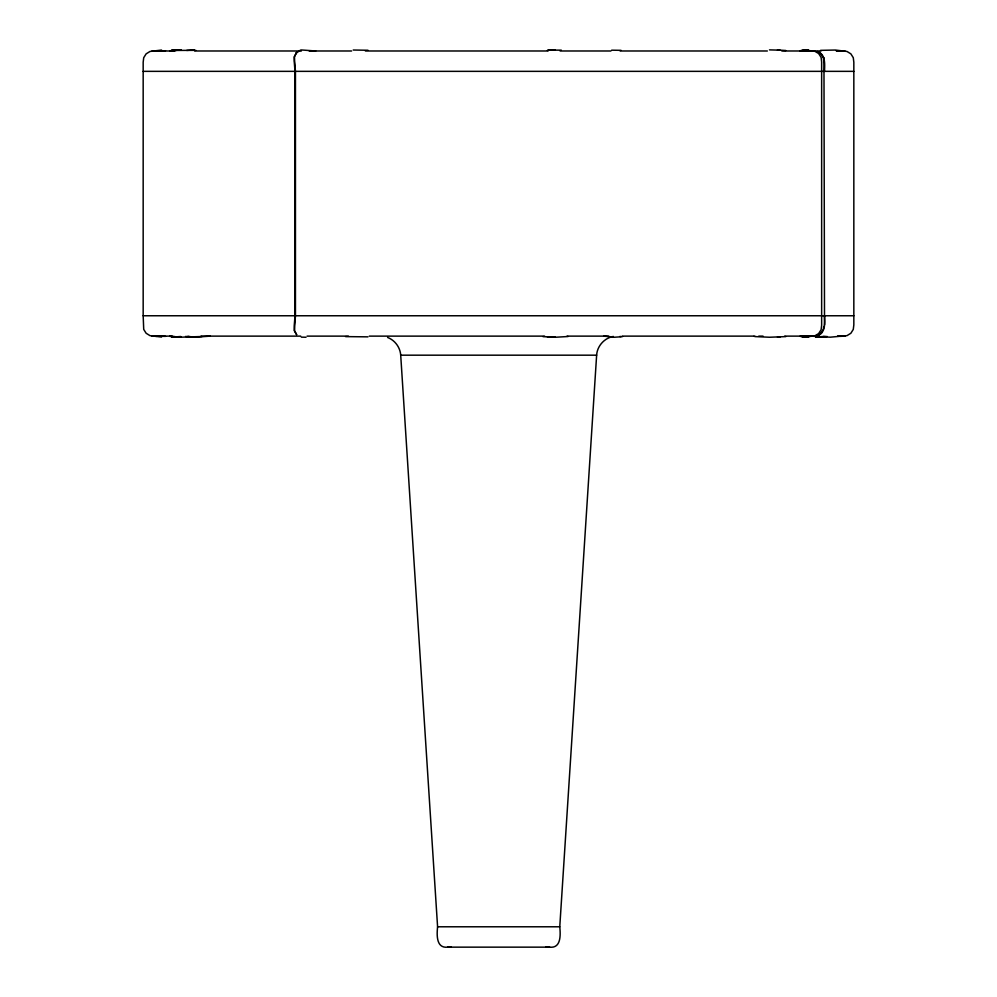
<?xml version="1.0" encoding="UTF-8"?>
<svg xmlns="http://www.w3.org/2000/svg" width="997" height="997" viewBox="0 0 997 997"><rect width="100%" height="100%" fill="white"/><g stroke="black" fill="none" stroke-linecap="round" stroke-linejoin="round"><path stroke-width="1.5" d="M387.609 337.46C394.912 340.239 400.208 347.38 400.707 355.181L437.583 926.786C436.811 934.538 435.963 948.621 447.765 947.15L549.584 947.15C561.373 948.621 560.538 934.538 559.766 926.786L596.63 355.181C597.166 346.071 604.381 337.995 613.379 336.45M821.54 333.148L817.702 335.553C825.877 332.524 824.681 322.741 824.531 315.762M824.519 71.348C824.681 64.381 825.877 54.598 817.702 51.557M810.661 336.126L830.165 337.198L846.976 335.653L850.865 333.26L853.282 329.409L853.831 324.922L853.831 62.188L853.282 57.701L850.865 53.85L846.976 51.458L835.336 50.037L820.543 50.361M161.551 50.049L149.999 51.458L146.123 53.863L143.718 57.714L143.169 62.2L143.169 315.762L143.718 329.396L146.123 333.247L149.999 335.653L161.551 337.061M295.436 315.762L294.427 330.692L296.645 334.693L294.427 330.692L294.215 325.82L295.012 315.762L295 71.348L294.215 61.291L294.427 56.418L296.645 52.43L296.209 53.053L300.483 50.162M823.734 326.331L823.36 329.309L820.955 333.148L817.116 335.553M296.645 52.43L294.339 56.979L295.436 71.348M186.713 50.436L194.39 49.875M611.672 50.186L621.056 50.336M621.056 336.774L614.164 337.26L603.883 336.126M819.36 337.086L825.155 336.4M151.743 51.196L156.504 50.735M840.421 336.388L845.182 335.927M171.82 337.198L180.769 336.5M809.801 336.438L806.673 336.712L814.537 335.989L818.587 333.634L821.104 329.745L821.64 325.159L821.64 61.951L821.104 57.365L818.587 53.477L814.537 51.121L806.673 50.398L809.801 50.673M823.846 336.475L815.596 337.198L827.161 336.488M447.765 947.15L451.255 946.863M210.342 336.126L194.39 337.235L185.579 336.438M173.565 50.448L195.836 50.336M568.103 336.512L555.254 337.26L542.991 336.637M754.766 336.575L769.46 337.248L785.848 336.6M801.164 50.349L808.106 49.937M777.461 337.098L780.115 336.936M367.98 336.849L345.585 336.612M548.873 50.149L561.299 50.149M202.017 336.512L181.329 337.185L169.789 336.313L181.329 337.185L173.565 336.662M165.502 50.735L155.445 50.984L174.911 50.984M353.212 50.024L367.98 50.261M301.331 49.962L315.688 50.984M803.034 337.235L808.417 337.136M800.117 50.984L821.005 50.984M801.227 50.984L810.05 50.884M836.932 50.959L842.465 50.909L836.321 50.959M163.695 336.126L154.498 336.188L164.218 336.126M801.999 336.163L807.396 336.126L784.664 336.126M194.639 50.984L301.406 50.984M309.182 50.984L351.605 50.984M365.376 50.984L548.038 50.984M560.077 50.984L610.924 50.984M620.122 50.984L767.341 50.984M781.798 50.984L807.396 50.984L801.999 50.947M836.969 50.984L841.555 50.984L837.729 50.922M143.169 71.348L853.818 71.348M143.169 315.762L853.818 315.762M172.12 336.126L155.445 336.126L165.502 336.375M200.983 336.126L300.695 336.126M307.076 336.126L348.427 336.126M369.301 336.126L544.624 336.126M567.031 336.126L608.818 336.126M622.514 336.126L753.52 336.126M754.056 336.126L754.841 336.126M758.779 336.126L763.029 336.126M811.059 336.126L817.104 336.126M838.502 336.126L841.555 336.126L837.729 336.188L842.465 336.201L838.315 336.163M400.694 355.181L596.655 355.181M437.583 926.786L559.766 926.786M164.218 50.984L154.498 50.922L163.695 50.984M800.117 336.126L810.05 336.226L801.227 336.126M803.034 49.875L808.417 49.975M769.46 49.875L780.115 50.174M301.331 337.148L306.029 337.248M619.81 336.488L622.664 336.575M777.461 50.012L785.848 50.511M801.164 336.762L808.106 337.173M546.082 946.863L549.584 947.15M171.82 49.912L176.531 50.349M188.121 336.5L190.763 336.749L187.586 336.438M840.421 50.722L845.182 51.183M151.743 335.914L156.504 336.375M817.116 51.557L820.955 53.963L823.36 57.801L823.734 60.78M823.958 57.801L824.519 324.848M295.448 71.348L295.448 315.762M177.566 50.049L169.789 50.797L181.329 49.925L177.566 50.049M553.759 49.937L547.415 50.361L555.254 49.85L553.759 49.937M555.254 337.26L547.415 336.749L555.254 337.26"/></g></svg>
